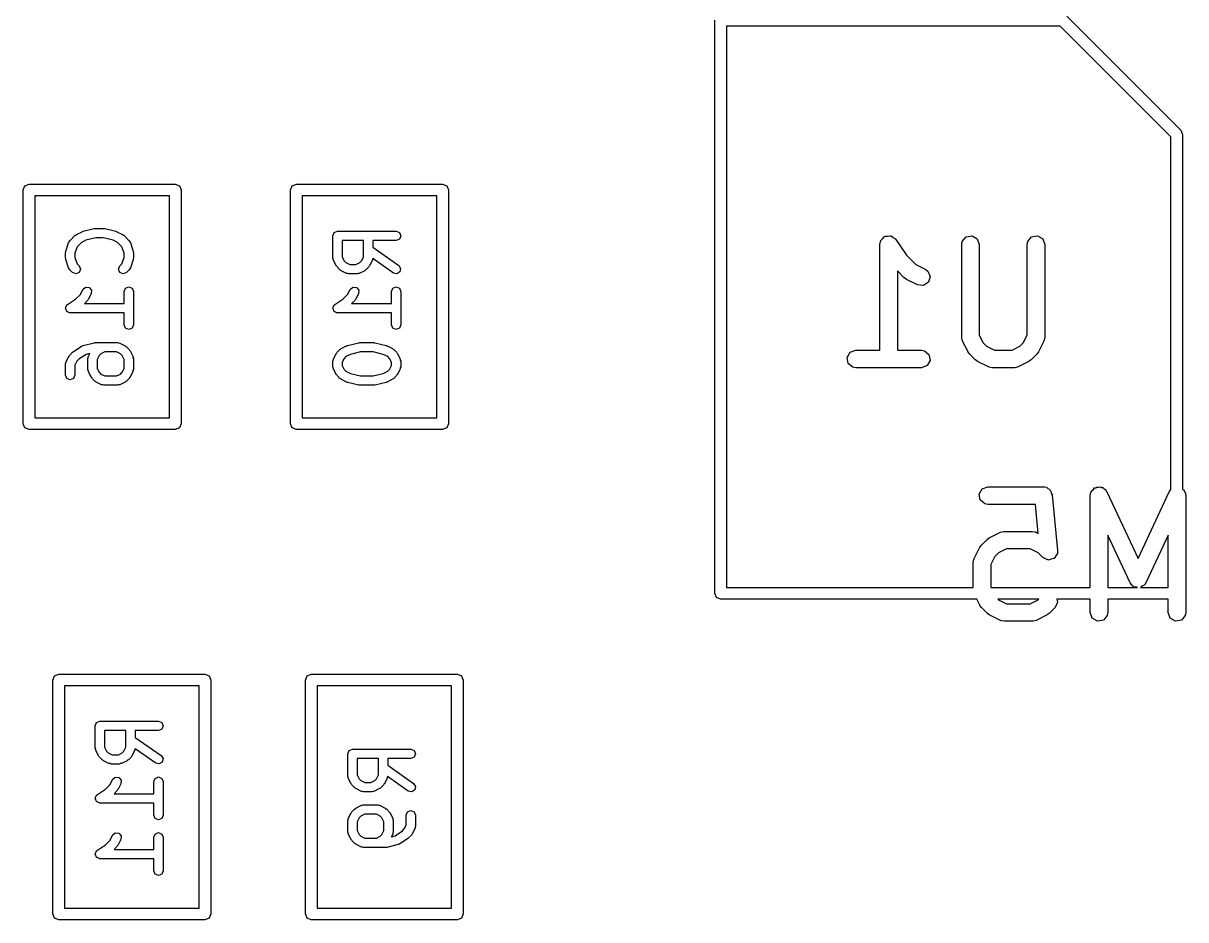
# Model space of a CAD drawing. Extents: x 0.33 to 2.38, y 0.19 to 1.82.
# Drawn here: x 1.0434 to 1.4348, y 0.8787 to 1.1805 of the extents above; entities that cross this region are included whole.
import ezdxf

# ---------------------------------------------------------------- set-up
doc = ezdxf.new("R2010")
doc.units = 0
doc.header["$MEASUREMENT"] = 0
doc.layers.add('BLACK', color=7, linetype='CONTINUOUS')

msp = doc.modelspace()

# ---------------------------------------------------------------- linework, layer by layer
at = {"layer": 'BLACK', "linetype": 'CONTINUOUS'}
for p, q in [((1.39478, 1.18285), (1.43316, 1.14446)), ((1.27626, 0.988543), (1.27626, 1.18146)), ((1.2802, 1.17949), (1.2802, 0.990512)), ((1.39257, 1.17949), (1.2802, 1.17949)), ((1.4298, 1.14226), (1.39257, 1.17949)), ((1.43316, 1.14446), (1.43374, 1.14307)), ((1.43374, 1.14307), (1.43374, 1.02363)), ((1.4298, 1.02356), (1.4298, 1.14226)), ((1.04343, 1.12437), (1.044, 1.12576)), ((1.04343, 1.04563), (1.04343, 1.12437)), ((1.044, 1.12576), (1.04539, 1.12634)), ((1.04539, 1.12634), (1.09461, 1.12634)), ((1.09461, 1.12634), (1.096, 1.12576)), ((1.096, 1.12576), (1.09657, 1.12437)), ((1.09657, 1.12437), (1.09657, 1.04563)), ((1.13343, 1.12437), (1.134, 1.12576)), ((1.13343, 1.04563), (1.13343, 1.12437)), ((1.134, 1.12576), (1.13539, 1.12634)), ((1.13539, 1.12634), (1.18461, 1.12634)), ((1.18461, 1.12634), (1.186, 1.12576)), ((1.186, 1.12576), (1.18657, 1.12437)), ((1.18657, 1.12437), (1.18657, 1.04563)), ((1.04736, 1.1224), (1.04736, 1.0476)), ((1.09264, 1.1224), (1.04736, 1.1224)), ((1.09264, 1.0476), (1.09264, 1.1224)), ((1.13736, 1.1224), (1.13736, 1.0476)), ((1.18264, 1.1224), (1.13736, 1.1224)), ((1.18264, 1.0476), (1.18264, 1.1224)), ((1.05908, 1.1072), (1.06096, 1.10908)), ((1.06096, 1.10908), (1.0612, 1.10918)), ((1.0612, 1.10918), (1.06137, 1.10937)), ((1.06137, 1.10937), (1.06324, 1.11031)), ((1.06324, 1.11031), (1.06342, 1.11032)), ((1.06342, 1.11032), (1.06356, 1.11043)), ((1.06356, 1.11043), (1.06731, 1.11137)), ((1.06789, 1.10827), (1.06449, 1.10742)), ((1.06731, 1.11137), (1.06751, 1.11134)), ((1.06751, 1.11134), (1.06769, 1.11142)), ((1.06769, 1.11142), (1.07051, 1.11142)), ((1.07031, 1.10827), (1.06789, 1.10827)), ((1.07371, 1.10742), (1.07031, 1.10827)), ((1.07051, 1.11142), (1.07069, 1.11134)), ((1.07069, 1.11134), (1.07089, 1.11137)), ((1.07089, 1.11137), (1.07464, 1.11043)), ((1.07464, 1.11043), (1.07478, 1.11032)), ((1.07478, 1.11032), (1.07496, 1.11031)), ((1.07496, 1.11031), (1.07683, 1.10937)), ((1.07683, 1.10937), (1.077, 1.10918)), ((1.077, 1.10918), (1.07724, 1.10908)), ((1.07724, 1.10908), (1.07912, 1.1072)), ((1.14768, 1.1089), (1.14814, 1.11002)), ((1.14768, 1.1014), (1.14768, 1.1089)), ((1.14814, 1.11002), (1.14926, 1.11048)), ((1.14926, 1.11048), (1.16894, 1.11048)), ((1.16894, 1.11048), (1.17006, 1.11002)), ((1.17006, 1.10779), (1.16894, 1.10733)), ((1.17006, 1.11002), (1.17052, 1.1089)), ((1.17052, 1.1089), (1.17006, 1.10779)), ((1.33214, 1.10735), (1.33276, 1.10794)), ((1.33276, 1.10794), (1.33331, 1.1086)), ((1.33331, 1.1086), (1.33348, 1.10863)), ((1.33348, 1.10863), (1.3336, 1.10874)), ((1.3336, 1.10874), (1.33446, 1.1088)), ((1.33446, 1.1088), (1.3353, 1.10895)), ((1.3353, 1.10895), (1.33545, 1.10886)), ((1.33545, 1.10886), (1.33562, 1.10887)), ((1.33562, 1.10887), (1.33631, 1.10837)), ((1.33631, 1.10837), (1.33705, 1.10794)), ((1.33705, 1.10794), (1.33711, 1.10778)), ((1.33711, 1.10778), (1.33725, 1.10768)), ((1.33725, 1.10768), (1.34076, 1.10241)), ((1.35957, 1.10705), (1.36087, 1.1086)), ((1.36087, 1.1086), (1.36286, 1.10895)), ((1.36286, 1.10895), (1.36461, 1.10794)), ((1.36461, 1.10794), (1.3653, 1.10604)), ((1.38162, 1.10705), (1.38292, 1.1086)), ((1.38292, 1.1086), (1.38491, 1.10895)), ((1.38491, 1.10895), (1.38666, 1.10794)), ((1.38666, 1.10794), (1.38735, 1.10604)), ((1.05776, 1.10378), (1.0587, 1.10659)), ((1.05778, 1.10352), (1.05776, 1.10378)), ((1.0587, 1.10659), (1.05894, 1.10687)), ((1.05894, 1.10687), (1.05908, 1.1072)), ((1.06157, 1.10524), (1.06083, 1.10302)), ((1.063, 1.10667), (1.06157, 1.10524)), ((1.06449, 1.10742), (1.063, 1.10667)), ((1.0752, 1.10667), (1.07371, 1.10742)), ((1.07663, 1.10524), (1.0752, 1.10667)), ((1.07737, 1.10302), (1.07663, 1.10524)), ((1.07912, 1.1072), (1.07926, 1.10687)), ((1.07926, 1.10687), (1.0795, 1.10659)), ((1.0795, 1.10659), (1.08044, 1.10378)), ((1.08044, 1.10378), (1.08042, 1.10352)), ((1.15799, 1.10733), (1.15083, 1.10733)), ((1.15083, 1.10733), (1.15083, 1.10178)), ((1.15799, 1.10178), (1.15799, 1.10733)), ((1.16894, 1.10733), (1.16114, 1.10733)), ((1.16114, 1.10733), (1.16114, 1.10504)), ((1.16114, 1.10504), (1.16985, 1.09894)), ((1.33184, 1.10604), (1.33202, 1.10705)), ((1.33184, 1.07041), (1.33184, 1.10604)), ((1.33202, 1.10705), (1.33212, 1.10718)), ((1.33212, 1.10718), (1.33214, 1.10735)), ((1.3594, 1.10604), (1.35957, 1.10705)), ((1.3594, 1.07481), (1.3594, 1.10604)), ((1.3653, 1.10604), (1.3653, 1.0755)), ((1.38144, 1.10604), (1.38162, 1.10705)), ((1.38144, 1.0755), (1.38144, 1.10604)), ((1.38735, 1.10604), (1.38735, 1.07481)), ((1.05768, 1.10328), (1.05778, 1.10352)), ((1.05768, 1.1014), (1.05768, 1.10328)), ((1.05778, 1.10116), (1.05768, 1.1014)), ((1.05776, 1.10091), (1.05778, 1.10116)), ((1.0587, 1.09809), (1.05776, 1.10091)), ((1.06083, 1.10302), (1.06083, 1.10166)), ((1.06083, 1.10166), (1.06157, 1.09944)), ((1.07663, 1.09944), (1.07737, 1.10166)), ((1.07737, 1.10166), (1.07737, 1.10302)), ((1.08044, 1.10091), (1.0795, 1.09809)), ((1.08042, 1.10352), (1.08052, 1.10328)), ((1.08052, 1.1014), (1.08042, 1.10116)), ((1.08042, 1.10116), (1.08044, 1.10091)), ((1.08052, 1.10328), (1.08052, 1.1014)), ((1.14782, 1.10107), (1.14768, 1.1014)), ((1.14785, 1.1007), (1.14782, 1.10107)), ((1.14879, 1.09883), (1.14785, 1.1007)), ((1.15083, 1.10178), (1.15149, 1.10046)), ((1.15149, 1.10046), (1.15207, 1.09989)), ((1.15207, 1.09989), (1.15338, 1.09923)), ((1.15545, 1.09923), (1.15676, 1.09989)), ((1.15676, 1.09989), (1.15734, 1.10046)), ((1.15734, 1.10046), (1.15799, 1.10178)), ((1.16098, 1.1007), (1.16004, 1.09883)), ((1.161, 1.10107), (1.16098, 1.1007)), ((1.16108, 1.10124), (1.161, 1.10107)), ((1.16804, 1.09636), (1.16108, 1.10124)), ((1.34076, 1.10241), (1.34389, 1.09928)), ((1.05894, 1.09782), (1.0587, 1.09809)), ((1.05908, 1.09748), (1.05894, 1.09782)), ((1.06002, 1.09654), (1.05908, 1.09748)), ((1.06113, 1.09608), (1.06002, 1.09654)), ((1.06225, 1.09654), (1.06113, 1.09608)), ((1.06157, 1.09944), (1.06225, 1.09877)), ((1.06225, 1.09877), (1.06271, 1.09765)), ((1.06271, 1.09765), (1.06225, 1.09654)), ((1.07549, 1.09765), (1.07595, 1.09877)), ((1.07595, 1.09654), (1.07549, 1.09765)), ((1.07595, 1.09877), (1.07663, 1.09944)), ((1.07707, 1.09608), (1.07595, 1.09654)), ((1.07818, 1.09654), (1.07707, 1.09608)), ((1.07912, 1.09748), (1.07818, 1.09654)), ((1.07926, 1.09782), (1.07912, 1.09748)), ((1.0795, 1.09809), (1.07926, 1.09782)), ((1.14898, 1.09866), (1.14879, 1.09883)), ((1.14908, 1.09842), (1.14898, 1.09866)), ((1.15002, 1.09748), (1.14908, 1.09842)), ((1.15026, 1.09738), (1.15002, 1.09748)), ((1.15043, 1.09718), (1.15026, 1.09738)), ((1.1523, 1.09625), (1.15043, 1.09718)), ((1.15267, 1.09622), (1.1523, 1.09625)), ((1.15301, 1.09608), (1.15267, 1.09622)), ((1.15582, 1.09608), (1.15301, 1.09608)), ((1.15338, 1.09923), (1.15545, 1.09923)), ((1.15616, 1.09622), (1.15582, 1.09608)), ((1.15652, 1.09625), (1.15616, 1.09622)), ((1.1584, 1.09718), (1.15652, 1.09625)), ((1.15857, 1.09738), (1.1584, 1.09718)), ((1.15881, 1.09748), (1.15857, 1.09738)), ((1.15975, 1.09842), (1.15881, 1.09748)), ((1.15984, 1.09866), (1.15975, 1.09842)), ((1.16004, 1.09883), (1.15984, 1.09866)), ((1.16922, 1.0961), (1.16804, 1.09636)), ((1.17023, 1.09675), (1.16922, 1.0961)), ((1.16985, 1.09894), (1.17049, 1.09793)), ((1.17049, 1.09793), (1.17023, 1.09675)), ((1.34005, 1.09477), (1.33774, 1.09707)), ((1.33774, 1.09707), (1.33774, 1.07041)), ((1.34389, 1.09928), (1.34713, 1.09766)), ((1.34713, 1.09766), (1.34796, 1.09705)), ((1.34796, 1.09705), (1.34876, 1.09519)), ((1.34011, 1.09474), (1.34005, 1.09477)), ((1.34082, 1.09421), (1.34011, 1.09474)), ((1.34449, 1.09238), (1.34082, 1.09421)), ((1.3465, 1.09215), (1.34449, 1.09238)), ((1.34819, 1.09326), (1.3465, 1.09215)), ((1.34876, 1.09519), (1.34819, 1.09326)), ((1.06107, 1.08763), (1.06265, 1.08921)), ((1.06265, 1.08921), (1.06347, 1.09086)), ((1.06347, 1.09086), (1.06438, 1.09165)), ((1.06438, 1.09165), (1.06559, 1.09156)), ((1.06629, 1.08945), (1.06535, 1.08758)), ((1.06559, 1.09156), (1.06638, 1.09065)), ((1.06638, 1.09065), (1.06629, 1.08945)), ((1.07737, 1.09016), (1.07783, 1.09127)), ((1.07737, 1.08611), (1.07737, 1.09016)), ((1.07783, 1.09127), (1.07894, 1.09173)), ((1.07894, 1.09173), (1.08006, 1.09127)), ((1.08006, 1.09127), (1.08052, 1.09016)), ((1.08052, 1.09016), (1.08052, 1.07891)), ((1.15107, 1.08763), (1.15265, 1.08921)), ((1.15265, 1.08921), (1.15347, 1.09086)), ((1.15347, 1.09086), (1.15438, 1.09165)), ((1.15438, 1.09165), (1.15559, 1.09156)), ((1.15629, 1.08945), (1.15535, 1.08758)), ((1.15559, 1.09156), (1.15638, 1.09065)), ((1.15638, 1.09065), (1.15629, 1.08945)), ((1.16737, 1.09016), (1.16783, 1.09127)), ((1.16737, 1.08611), (1.16737, 1.09016)), ((1.16783, 1.09127), (1.16894, 1.09173)), ((1.16894, 1.09173), (1.17006, 1.09127)), ((1.17006, 1.09127), (1.17052, 1.09016)), ((1.17052, 1.09016), (1.17052, 1.07891)), ((1.05768, 1.08453), (1.05775, 1.08468)), ((1.05786, 1.08411), (1.05768, 1.08453)), ((1.05771, 1.08484), (1.05797, 1.08522)), ((1.05775, 1.08468), (1.05771, 1.08484)), ((1.05797, 1.08522), (1.05814, 1.08564)), ((1.05814, 1.08564), (1.05829, 1.08571)), ((1.05829, 1.08571), (1.05838, 1.08584)), ((1.05838, 1.08584), (1.06107, 1.08763)), ((1.06506, 1.08717), (1.064, 1.08611)), ((1.064, 1.08611), (1.07737, 1.08611)), ((1.06516, 1.08741), (1.06506, 1.08717)), ((1.06535, 1.08758), (1.06516, 1.08741)), ((1.14768, 1.08453), (1.14775, 1.08468)), ((1.14786, 1.08411), (1.14768, 1.08453)), ((1.14771, 1.08484), (1.14797, 1.08522)), ((1.14775, 1.08468), (1.14771, 1.08484)), ((1.14797, 1.08522), (1.14814, 1.08564)), ((1.14814, 1.08564), (1.14829, 1.08571)), ((1.14829, 1.08571), (1.14838, 1.08584)), ((1.14838, 1.08584), (1.15107, 1.08763)), ((1.15506, 1.08717), (1.154, 1.08611)), ((1.154, 1.08611), (1.16737, 1.08611)), ((1.15516, 1.08741), (1.15506, 1.08717)), ((1.15535, 1.08758), (1.15516, 1.08741)), ((1.05795, 1.08366), (1.05786, 1.08411)), ((1.05808, 1.08357), (1.05795, 1.08366)), ((1.05814, 1.08342), (1.05808, 1.08357)), ((1.05857, 1.08324), (1.05814, 1.08342)), ((1.05895, 1.08299), (1.05857, 1.08324)), ((1.05911, 1.08302), (1.05895, 1.08299)), ((1.05926, 1.08296), (1.05911, 1.08302)), ((1.07737, 1.08296), (1.05926, 1.08296)), ((1.07737, 1.07891), (1.07737, 1.08296)), ((1.14795, 1.08366), (1.14786, 1.08411)), ((1.14808, 1.08357), (1.14795, 1.08366)), ((1.14814, 1.08342), (1.14808, 1.08357)), ((1.14857, 1.08324), (1.14814, 1.08342)), ((1.14895, 1.08299), (1.14857, 1.08324)), ((1.14911, 1.08302), (1.14895, 1.08299)), ((1.14926, 1.08296), (1.14911, 1.08302)), ((1.16737, 1.08296), (1.14926, 1.08296)), ((1.16737, 1.07891), (1.16737, 1.08296)), ((1.07783, 1.07779), (1.07737, 1.07891)), ((1.07894, 1.07733), (1.07783, 1.07779)), ((1.08006, 1.07779), (1.07894, 1.07733)), ((1.08052, 1.07891), (1.08006, 1.07779)), ((1.16783, 1.07779), (1.16737, 1.07891)), ((1.16894, 1.07733), (1.16783, 1.07779)), ((1.17006, 1.07779), (1.16894, 1.07733)), ((1.17052, 1.07891), (1.17006, 1.07779)), ((1.06356, 1.072), (1.06731, 1.07294)), ((1.06731, 1.07294), (1.06751, 1.07291)), ((1.06751, 1.07291), (1.06769, 1.07298)), ((1.06769, 1.07298), (1.07519, 1.07298)), ((1.07519, 1.07298), (1.07553, 1.07284)), ((1.07553, 1.07284), (1.0759, 1.07282)), ((1.0759, 1.07282), (1.07777, 1.07188)), ((1.15263, 1.072), (1.15637, 1.07294)), ((1.15637, 1.07294), (1.15657, 1.07291)), ((1.15657, 1.07291), (1.15676, 1.07298)), ((1.15676, 1.07298), (1.16144, 1.07298)), ((1.16144, 1.07298), (1.16163, 1.07291)), ((1.16163, 1.07291), (1.16183, 1.07294)), ((1.16183, 1.07294), (1.16558, 1.072)), ((1.35946, 1.07464), (1.3594, 1.07481)), ((1.35942, 1.07447), (1.35946, 1.07464)), ((1.35971, 1.07349), (1.35942, 1.07447)), ((1.36155, 1.06981), (1.35971, 1.07349)), ((1.3653, 1.0755), (1.36661, 1.07288)), ((1.36661, 1.07288), (1.36777, 1.07172)), ((1.37897, 1.07172), (1.38013, 1.07288)), ((1.38013, 1.07288), (1.38144, 1.0755)), ((1.38704, 1.07349), (1.3852, 1.06981)), ((1.38706, 1.07366), (1.38704, 1.07349)), ((1.38717, 1.0738), (1.38706, 1.07366)), ((1.38735, 1.07481), (1.38717, 1.0738)), ((1.05879, 1.06836), (1.05898, 1.06853)), ((1.05898, 1.06853), (1.05908, 1.06877)), ((1.05908, 1.06877), (1.06002, 1.06971)), ((1.06002, 1.06971), (1.06017, 1.06977)), ((1.06017, 1.06977), (1.06026, 1.06991)), ((1.06026, 1.06991), (1.06307, 1.07178)), ((1.06459, 1.06901), (1.06214, 1.06737)), ((1.06307, 1.07178), (1.06334, 1.07183)), ((1.06334, 1.07183), (1.06356, 1.072)), ((1.06583, 1.06932), (1.06459, 1.06901)), ((1.06535, 1.06836), (1.06583, 1.06932)), ((1.06899, 1.0686), (1.06833, 1.06729)), ((1.06956, 1.06918), (1.06899, 1.0686)), ((1.07088, 1.06983), (1.06956, 1.06918)), ((1.07482, 1.06983), (1.07088, 1.06983)), ((1.07614, 1.06918), (1.07482, 1.06983)), ((1.07671, 1.0686), (1.07614, 1.06918)), ((1.07737, 1.06729), (1.07671, 1.0686)), ((1.07777, 1.07188), (1.07794, 1.07168)), ((1.07794, 1.07168), (1.07818, 1.07158)), ((1.07818, 1.07158), (1.07912, 1.07065)), ((1.07912, 1.07065), (1.07922, 1.07041)), ((1.07922, 1.07041), (1.07941, 1.07024)), ((1.07941, 1.07024), (1.08035, 1.06836)), ((1.14785, 1.06743), (1.14879, 1.0693)), ((1.14879, 1.0693), (1.14898, 1.06947)), ((1.14898, 1.06947), (1.14908, 1.06971)), ((1.14908, 1.06971), (1.15002, 1.07065)), ((1.15002, 1.07065), (1.15026, 1.07075)), ((1.15026, 1.07075), (1.15043, 1.07094)), ((1.15043, 1.07094), (1.1523, 1.07188)), ((1.15356, 1.06898), (1.15207, 1.06824)), ((1.1523, 1.07188), (1.15248, 1.07189)), ((1.15248, 1.07189), (1.15263, 1.072)), ((1.15695, 1.06983), (1.15356, 1.06898)), ((1.16125, 1.06983), (1.15695, 1.06983)), ((1.16464, 1.06898), (1.16125, 1.06983)), ((1.16614, 1.06824), (1.16464, 1.06898)), ((1.16558, 1.072), (1.16572, 1.07189)), ((1.16572, 1.07189), (1.1659, 1.07188)), ((1.1659, 1.07188), (1.16777, 1.07094)), ((1.16777, 1.07094), (1.16794, 1.07075)), ((1.16794, 1.07075), (1.16818, 1.07065)), ((1.16818, 1.07065), (1.16912, 1.06971)), ((1.16912, 1.06971), (1.16922, 1.06947)), ((1.16922, 1.06947), (1.16941, 1.0693)), ((1.16941, 1.0693), (1.17035, 1.06743)), ((1.32086, 1.06797), (1.32187, 1.06972)), ((1.32187, 1.06972), (1.32377, 1.07041)), ((1.32377, 1.07041), (1.33184, 1.07041)), ((1.33774, 1.07041), (1.34581, 1.07041)), ((1.34581, 1.07041), (1.34682, 1.07023)), ((1.34682, 1.07023), (1.34837, 1.06893)), ((1.34837, 1.06893), (1.34872, 1.06695)), ((1.36159, 1.06977), (1.36155, 1.06981)), ((1.3621, 1.06904), (1.36159, 1.06977)), ((1.36394, 1.06721), (1.3621, 1.06904)), ((1.36777, 1.07172), (1.3704, 1.07041)), ((1.3704, 1.07041), (1.37635, 1.07041)), ((1.37635, 1.07041), (1.37897, 1.07172)), ((1.38465, 1.06904), (1.38281, 1.06721)), ((1.38467, 1.0691), (1.38465, 1.06904)), ((1.3852, 1.06981), (1.38467, 1.0691)), ((1.05768, 1.06578), (1.05782, 1.06612)), ((1.05768, 1.06203), (1.05768, 1.06578)), ((1.05782, 1.06612), (1.05785, 1.06649)), ((1.05785, 1.06649), (1.05879, 1.06836)), ((1.06149, 1.06673), (1.06083, 1.06541)), ((1.06083, 1.06541), (1.06083, 1.06203)), ((1.06214, 1.06737), (1.06149, 1.06673)), ((1.06518, 1.06766), (1.06532, 1.068)), ((1.06518, 1.06391), (1.06518, 1.06766)), ((1.06532, 1.068), (1.06535, 1.06836)), ((1.06833, 1.06729), (1.06833, 1.06428)), ((1.07737, 1.06428), (1.07737, 1.06729)), ((1.08035, 1.06836), (1.08038, 1.068)), ((1.08038, 1.068), (1.08052, 1.06766)), ((1.08052, 1.06766), (1.08052, 1.06391)), ((1.14768, 1.06672), (1.14782, 1.06706)), ((1.14768, 1.06485), (1.14768, 1.06672)), ((1.14782, 1.06451), (1.14768, 1.06485)), ((1.14782, 1.06706), (1.14785, 1.06743)), ((1.15149, 1.06766), (1.15083, 1.06635)), ((1.15083, 1.06635), (1.15083, 1.06522)), ((1.15083, 1.06522), (1.15149, 1.0639)), ((1.15207, 1.06824), (1.15149, 1.06766)), ((1.16671, 1.06766), (1.16614, 1.06824)), ((1.16737, 1.06635), (1.16671, 1.06766)), ((1.16671, 1.0639), (1.16737, 1.06522)), ((1.16737, 1.06522), (1.16737, 1.06635)), ((1.17035, 1.06743), (1.17038, 1.06706)), ((1.17038, 1.06706), (1.17052, 1.06672)), ((1.17052, 1.06485), (1.17038, 1.06451)), ((1.17052, 1.06672), (1.17052, 1.06485)), ((1.32121, 1.06598), (1.32086, 1.06797)), ((1.32276, 1.06468), (1.32121, 1.06598)), ((1.32377, 1.06451), (1.32276, 1.06468)), ((1.34771, 1.0652), (1.34581, 1.06451)), ((1.34872, 1.06695), (1.34771, 1.0652)), ((1.36399, 1.06718), (1.36394, 1.06721)), ((1.3647, 1.06665), (1.36399, 1.06718)), ((1.36838, 1.06482), (1.3647, 1.06665)), ((1.36855, 1.0648), (1.36838, 1.06482)), ((1.36869, 1.06468), (1.36855, 1.0648)), ((1.3697, 1.06451), (1.36869, 1.06468)), ((1.37837, 1.06482), (1.37738, 1.06452)), ((1.38204, 1.06665), (1.37837, 1.06482)), ((1.38209, 1.0667), (1.38204, 1.06665)), ((1.38281, 1.06721), (1.38209, 1.0667)), ((1.05814, 1.06092), (1.05768, 1.06203)), ((1.05926, 1.06046), (1.05814, 1.06092)), ((1.06037, 1.06092), (1.05926, 1.06046)), ((1.06083, 1.06203), (1.06037, 1.06092)), ((1.06532, 1.06357), (1.06518, 1.06391)), ((1.06535, 1.0632), (1.06532, 1.06357)), ((1.06629, 1.06133), (1.06535, 1.0632)), ((1.06648, 1.06116), (1.06629, 1.06133)), ((1.06658, 1.06092), (1.06648, 1.06116)), ((1.06752, 1.05998), (1.06658, 1.06092)), ((1.06833, 1.06428), (1.06899, 1.06297)), ((1.06899, 1.06297), (1.06956, 1.06239)), ((1.06956, 1.06239), (1.07088, 1.06173)), ((1.07088, 1.06173), (1.07482, 1.06173)), ((1.07482, 1.06173), (1.07614, 1.06239)), ((1.07614, 1.06239), (1.07671, 1.06297)), ((1.07671, 1.06297), (1.07737, 1.06428)), ((1.07912, 1.06092), (1.07818, 1.05998)), ((1.07922, 1.06116), (1.07912, 1.06092)), ((1.07941, 1.06133), (1.07922, 1.06116)), ((1.08035, 1.0632), (1.07941, 1.06133)), ((1.08038, 1.06357), (1.08035, 1.0632)), ((1.08052, 1.06391), (1.08038, 1.06357)), ((1.14785, 1.06414), (1.14782, 1.06451)), ((1.14879, 1.06227), (1.14785, 1.06414)), ((1.14898, 1.0621), (1.14879, 1.06227)), ((1.14908, 1.06186), (1.14898, 1.0621)), ((1.15002, 1.06092), (1.14908, 1.06186)), ((1.15026, 1.06082), (1.15002, 1.06092)), ((1.15043, 1.06063), (1.15026, 1.06082)), ((1.15149, 1.0639), (1.15207, 1.06333)), ((1.15207, 1.06333), (1.15356, 1.06258)), ((1.15356, 1.06258), (1.15695, 1.06173)), ((1.15695, 1.06173), (1.16125, 1.06173)), ((1.16125, 1.06173), (1.16464, 1.06258)), ((1.16464, 1.06258), (1.16614, 1.06333)), ((1.16614, 1.06333), (1.16671, 1.0639)), ((1.16794, 1.06082), (1.16777, 1.06063)), ((1.16818, 1.06092), (1.16794, 1.06082)), ((1.16912, 1.06186), (1.16818, 1.06092)), ((1.16922, 1.0621), (1.16912, 1.06186)), ((1.16941, 1.06227), (1.16922, 1.0621)), ((1.17035, 1.06414), (1.16941, 1.06227)), ((1.17038, 1.06451), (1.17035, 1.06414)), ((1.34581, 1.06451), (1.32377, 1.06451)), ((1.37705, 1.06451), (1.3697, 1.06451)), ((1.37721, 1.06457), (1.37705, 1.06451)), ((1.37738, 1.06452), (1.37721, 1.06457)), ((1.06776, 1.05988), (1.06752, 1.05998)), ((1.06793, 1.05969), (1.06776, 1.05988)), ((1.0698, 1.05875), (1.06793, 1.05969)), ((1.07017, 1.05872), (1.0698, 1.05875)), ((1.07051, 1.05858), (1.07017, 1.05872)), ((1.07519, 1.05858), (1.07051, 1.05858)), ((1.07553, 1.05872), (1.07519, 1.05858)), ((1.0759, 1.05875), (1.07553, 1.05872)), ((1.07777, 1.05969), (1.0759, 1.05875)), ((1.07794, 1.05988), (1.07777, 1.05969)), ((1.07818, 1.05998), (1.07794, 1.05988)), ((1.1523, 1.05969), (1.15043, 1.06063)), ((1.15248, 1.05968), (1.1523, 1.05969)), ((1.15263, 1.05957), (1.15248, 1.05968)), ((1.15637, 1.05863), (1.15263, 1.05957)), ((1.15657, 1.05866), (1.15637, 1.05863)), ((1.15676, 1.05858), (1.15657, 1.05866)), ((1.16144, 1.05858), (1.15676, 1.05858)), ((1.16163, 1.05866), (1.16144, 1.05858)), ((1.16183, 1.05863), (1.16163, 1.05866)), ((1.16558, 1.05957), (1.16183, 1.05863)), ((1.16572, 1.05968), (1.16558, 1.05957)), ((1.1659, 1.05969), (1.16572, 1.05968)), ((1.16777, 1.06063), (1.1659, 1.05969)), ((1.044, 1.04424), (1.04343, 1.04563)), ((1.04736, 1.0476), (1.09264, 1.0476)), ((1.09657, 1.04563), (1.096, 1.04424)), ((1.134, 1.04424), (1.13343, 1.04563)), ((1.13736, 1.0476), (1.18264, 1.0476)), ((1.18657, 1.04563), (1.186, 1.04424)), ((1.04539, 1.04366), (1.044, 1.04424)), ((1.09461, 1.04366), (1.04539, 1.04366)), ((1.096, 1.04424), (1.09461, 1.04366)), ((1.13539, 1.04366), (1.134, 1.04424)), ((1.18461, 1.04366), (1.13539, 1.04366)), ((1.186, 1.04424), (1.18461, 1.04366)), ((1.36522, 1.02198), (1.36623, 1.02373)), ((1.36557, 1.01999), (1.36522, 1.02198)), ((1.36623, 1.02373), (1.36813, 1.02442)), ((1.36813, 1.02442), (1.38688, 1.02442)), ((1.38688, 1.02442), (1.38703, 1.02439)), ((1.38703, 1.02439), (1.3871, 1.02441)), ((1.3871, 1.02441), (1.38721, 1.02436)), ((1.38721, 1.02436), (1.38789, 1.02424)), ((1.38789, 1.02424), (1.38837, 1.02384)), ((1.38837, 1.02384), (1.38894, 1.02358)), ((1.38894, 1.02358), (1.38912, 1.02321)), ((1.38912, 1.02321), (1.38943, 1.02294)), ((1.38943, 1.02294), (1.38954, 1.02232)), ((1.38954, 1.02232), (1.38981, 1.02176)), ((1.38981, 1.02176), (1.39169, 1.00301)), ((1.40267, 1.02146), (1.40285, 1.02247)), ((1.40285, 1.02247), (1.4031, 1.02278)), ((1.4031, 1.02278), (1.40321, 1.02316)), ((1.40321, 1.02316), (1.40373, 1.02353)), ((1.40373, 1.02353), (1.40415, 1.02402)), ((1.40415, 1.02402), (1.40454, 1.02409)), ((1.40454, 1.02409), (1.40486, 1.02432)), ((1.40486, 1.02432), (1.4055, 1.02426)), ((1.4055, 1.02426), (1.40614, 1.02437)), ((1.40614, 1.02437), (1.40648, 1.02417)), ((1.40648, 1.02417), (1.40687, 1.02414)), ((1.40687, 1.02414), (1.40733, 1.02368)), ((1.40733, 1.02368), (1.40789, 1.02336)), ((1.40789, 1.02336), (1.40802, 1.02299)), ((1.40802, 1.02299), (1.4083, 1.02271)), ((1.4083, 1.02271), (1.41875, 1.00032)), ((1.41875, 1.00032), (1.4292, 1.02271)), ((1.4292, 1.02271), (1.42978, 1.02355)), ((1.42978, 1.02355), (1.4298, 1.02356)), ((1.43374, 1.02363), (1.43379, 1.02356)), ((1.43379, 1.02356), (1.43413, 1.02336)), ((1.43413, 1.02336), (1.43435, 1.02276)), ((1.43435, 1.02276), (1.43472, 1.02223)), ((1.43472, 1.02223), (1.43469, 1.02183)), ((1.43469, 1.02183), (1.43482, 1.02146)), ((1.36712, 1.01869), (1.36557, 1.01999)), ((1.36813, 1.01851), (1.36712, 1.01869)), ((1.3842, 1.01851), (1.36813, 1.01851)), ((1.38518, 1.00874), (1.3842, 1.01851)), ((1.40267, 0.990512), (1.40267, 1.02146)), ((1.43482, 1.02146), (1.43482, 0.982094)), ((1.36604, 1.0048), (1.36792, 1.00668)), ((1.36792, 1.00668), (1.36864, 1.00719)), ((1.36864, 1.00719), (1.36868, 1.00723)), ((1.36868, 1.00723), (1.37243, 1.00911)), ((1.37243, 1.00911), (1.37342, 1.0094)), ((1.37342, 1.0094), (1.37359, 1.00936)), ((1.37359, 1.00936), (1.37375, 1.00942)), ((1.37375, 1.00942), (1.38313, 1.00942)), ((1.38313, 1.00942), (1.38414, 1.00924)), ((1.38414, 1.00924), (1.38427, 1.00913)), ((1.38427, 1.00913), (1.38445, 1.00911)), ((1.38445, 1.00911), (1.38518, 1.00874)), ((1.41607, 0.992094), (1.40858, 1.00815)), ((1.40858, 1.00815), (1.40858, 0.990512)), ((1.42892, 1.00815), (1.42142, 0.992094)), ((1.42892, 0.990512), (1.42892, 1.00815)), ((1.36361, 1.00029), (1.36549, 1.00404)), ((1.36549, 1.00404), (1.36601, 1.00475)), ((1.36601, 1.00475), (1.36604, 1.0048)), ((1.37175, 1.00216), (1.37056, 1.00097)), ((1.37445, 1.00351), (1.37175, 1.00216)), ((1.38243, 1.00351), (1.37445, 1.00351)), ((1.38513, 1.00216), (1.38243, 1.00351)), ((1.38666, 1.00063), (1.38513, 1.00216)), ((1.39161, 1.00199), (1.3916, 1.00197)), ((1.3916, 1.00197), (1.3916, 1.00195)), ((1.39169, 1.00301), (1.39161, 1.00199)), ((1.3633, 0.998967), (1.36348, 0.999977)), ((1.3633, 0.990512), (1.3633, 0.998967)), ((1.36348, 0.999977), (1.36359, 1.00011)), ((1.36359, 1.00011), (1.36361, 1.00029)), ((1.37056, 1.00097), (1.36921, 0.99827)), ((1.36921, 0.99827), (1.36921, 0.990512)), ((1.38668, 1.00062), (1.38666, 1.00063)), ((1.38669, 1.0006), (1.38668, 1.00062)), ((1.3876, 1.00019), (1.38669, 1.0006)), ((1.38849, 0.999775), (1.3876, 1.00019)), ((1.38851, 0.99978), (1.38849, 0.999775)), ((1.38853, 0.999772), (1.38851, 0.99978)), ((1.38949, 1.00004), (1.38853, 0.999772)), ((1.39044, 1.0003), (1.38949, 1.00004)), ((1.39046, 1.00031), (1.39044, 1.0003)), ((1.39047, 1.00032), (1.39046, 1.00031)), ((1.39104, 1.00114), (1.39047, 1.00032)), ((1.3916, 1.00195), (1.39104, 1.00114)), ((1.2802, 0.990512), (1.3633, 0.990512)), ((1.36921, 0.990512), (1.40267, 0.990512)), ((1.40858, 0.990512), (1.41859, 0.990512)), ((1.41661, 0.991552), (1.41607, 0.992094)), ((1.41705, 0.990924), (1.41661, 0.991552)), ((1.41731, 0.990855), (1.41705, 0.990924)), ((1.4175, 0.990666), (1.41731, 0.990855)), ((1.41826, 0.990599), (1.4175, 0.990666)), ((1.41859, 0.990512), (1.41826, 0.990599)), ((1.41925, 0.990514), (1.41924, 0.990512)), ((1.41924, 0.990512), (1.41927, 0.990512)), ((1.41927, 0.990512), (1.41925, 0.990514)), ((1.42014, 0.99093), (1.41954, 0.990512)), ((1.41954, 0.990512), (1.42892, 0.990512)), ((1.42083, 0.991254), (1.42014, 0.99093)), ((1.42106, 0.991574), (1.42083, 0.991254)), ((1.42117, 0.991649), (1.42106, 0.991574)), ((1.4212, 0.991776), (1.42117, 0.991649)), ((1.42142, 0.992094), (1.4212, 0.991776)), ((1.27684, 0.987151), (1.27626, 0.988543)), ((1.27823, 0.986575), (1.27684, 0.987151)), ((1.36446, 0.986575), (1.27823, 0.986575)), ((1.36549, 0.984523), (1.36446, 0.986575)), ((1.37157, 0.986575), (1.37175, 0.986395)), ((1.38531, 0.986575), (1.37157, 0.986575)), ((1.37175, 0.986395), (1.37445, 0.985046)), ((1.38243, 0.985046), (1.38513, 0.986395)), ((1.38513, 0.986395), (1.38531, 0.986575)), ((1.40267, 0.986575), (1.39143, 0.986575)), ((1.39143, 0.986575), (1.39169, 0.985586)), ((1.40267, 0.982094), (1.40267, 0.986575)), ((1.42892, 0.986575), (1.40858, 0.986575)), ((1.40858, 0.986575), (1.40858, 0.982094)), ((1.42892, 0.982094), (1.42892, 0.986575)), ((1.36553, 0.984479), (1.36549, 0.984523)), ((1.36604, 0.983755), (1.36553, 0.984479)), ((1.36792, 0.981881), (1.36604, 0.983755)), ((1.37445, 0.985046), (1.38243, 0.985046)), ((1.39084, 0.983755), (1.38896, 0.981881)), ((1.39169, 0.985586), (1.39084, 0.983755)), ((1.36797, 0.981853), (1.36792, 0.981881)), ((1.36868, 0.981327), (1.36797, 0.981853)), ((1.37243, 0.979453), (1.36868, 0.981327)), ((1.37261, 0.979433), (1.37243, 0.979453)), ((1.37274, 0.979319), (1.37261, 0.979433)), ((1.37375, 0.979141), (1.37274, 0.979319)), ((1.38313, 0.979141), (1.37375, 0.979141)), ((1.38329, 0.979201), (1.38313, 0.979141)), ((1.38346, 0.97916), (1.38329, 0.979201)), ((1.38445, 0.979453), (1.38346, 0.97916)), ((1.3882, 0.981327), (1.38445, 0.979453)), ((1.38824, 0.981374), (1.3882, 0.981327)), ((1.38896, 0.981881), (1.38824, 0.981374)), ((1.40336, 0.980196), (1.40267, 0.982094)), ((1.40511, 0.979186), (1.40336, 0.980196)), ((1.4071, 0.979537), (1.40511, 0.979186)), ((1.4084, 0.981084), (1.4071, 0.979537)), ((1.40858, 0.982094), (1.4084, 0.981084)), ((1.42961, 0.980196), (1.42892, 0.982094)), ((1.43136, 0.979186), (1.42961, 0.980196)), ((1.43335, 0.979537), (1.43136, 0.979186)), ((1.43465, 0.981084), (1.43335, 0.979537)), ((1.43482, 0.982094), (1.43465, 0.981084)), ((1.05343, 0.95937), (1.054, 0.960762)), ((1.05343, 0.88063), (1.05343, 0.95937)), ((1.054, 0.960762), (1.05539, 0.961339)), ((1.05539, 0.961339), (1.10461, 0.961339)), ((1.10461, 0.961339), (1.106, 0.960762)), ((1.106, 0.960762), (1.10657, 0.95937)), ((1.10657, 0.95937), (1.10657, 0.88063)), ((1.13843, 0.95937), (1.139, 0.960762)), ((1.13843, 0.88063), (1.13843, 0.95937)), ((1.139, 0.960762), (1.14039, 0.961339)), ((1.14039, 0.961339), (1.18961, 0.961339)), ((1.18961, 0.961339), (1.191, 0.960762)), ((1.191, 0.960762), (1.19157, 0.95937)), ((1.19157, 0.95937), (1.19157, 0.88063)), ((1.05736, 0.957402), (1.05736, 0.882598)), ((1.10264, 0.957402), (1.05736, 0.957402)), ((1.10264, 0.882598), (1.10264, 0.957402)), ((1.14236, 0.957402), (1.14236, 0.882598)), ((1.18764, 0.957402), (1.14236, 0.957402)), ((1.18764, 0.882598), (1.18764, 0.957402)), ((1.06768, 0.943903), (1.06814, 0.945017)), ((1.06768, 0.936404), (1.06768, 0.943903)), ((1.06814, 0.945017), (1.06926, 0.945478)), ((1.06926, 0.945478), (1.08894, 0.945478)), ((1.08894, 0.945478), (1.09006, 0.945017)), ((1.09006, 0.945017), (1.09052, 0.943903)), ((1.09052, 0.943903), (1.09006, 0.94279)), ((1.07799, 0.942328), (1.07083, 0.942328)), ((1.07083, 0.942328), (1.07083, 0.936776)), ((1.07799, 0.936776), (1.07799, 0.942328)), ((1.08894, 0.942328), (1.08114, 0.942328)), ((1.08114, 0.942328), (1.08114, 0.940036)), ((1.08114, 0.940036), (1.08985, 0.933945)), ((1.09006, 0.94279), (1.08894, 0.942328)), ((1.06782, 0.936066), (1.06768, 0.936404)), ((1.06785, 0.9357), (1.06782, 0.936066)), ((1.06879, 0.933825), (1.06785, 0.9357)), ((1.07083, 0.936776), (1.07149, 0.935462)), ((1.07149, 0.935462), (1.07207, 0.934886)), ((1.07676, 0.934886), (1.07734, 0.935462)), ((1.07734, 0.935462), (1.07799, 0.936776)), ((1.08098, 0.9357), (1.08004, 0.933825)), ((1.081, 0.936066), (1.08098, 0.9357)), ((1.08108, 0.936239), (1.081, 0.936066)), ((1.08804, 0.931365), (1.08108, 0.936239)), ((1.15268, 0.934529), (1.15314, 0.935643)), ((1.15314, 0.935643), (1.15426, 0.936104)), ((1.15426, 0.936104), (1.17394, 0.936104)), ((1.17394, 0.936104), (1.17506, 0.935643)), ((1.17506, 0.935643), (1.17552, 0.934529)), ((1.06898, 0.933655), (1.06879, 0.933825)), ((1.06908, 0.933416), (1.06898, 0.933655)), ((1.07002, 0.932479), (1.06908, 0.933416)), ((1.07026, 0.932379), (1.07002, 0.932479)), ((1.07043, 0.932184), (1.07026, 0.932379)), ((1.0723, 0.931246), (1.07043, 0.932184)), ((1.07207, 0.934886), (1.07338, 0.934229)), ((1.07338, 0.934229), (1.07545, 0.934229)), ((1.07545, 0.934229), (1.07676, 0.934886)), ((1.0784, 0.932184), (1.07652, 0.931246)), ((1.07857, 0.932379), (1.0784, 0.932184)), ((1.07881, 0.932479), (1.07857, 0.932379)), ((1.07975, 0.933416), (1.07881, 0.932479)), ((1.07984, 0.933655), (1.07975, 0.933416)), ((1.08004, 0.933825), (1.07984, 0.933655)), ((1.09023, 0.931752), (1.08922, 0.931104)), ((1.08985, 0.933945), (1.09049, 0.932928)), ((1.09049, 0.932928), (1.09023, 0.931752)), ((1.15268, 0.92703), (1.15268, 0.934529)), ((1.16299, 0.932955), (1.15583, 0.932955)), ((1.15583, 0.932955), (1.15583, 0.927402)), ((1.16299, 0.927402), (1.16299, 0.932955)), ((1.17394, 0.932955), (1.16614, 0.932955)), ((1.16614, 0.932955), (1.16614, 0.930662)), ((1.17506, 0.933416), (1.17394, 0.932955)), ((1.17552, 0.934529), (1.17506, 0.933416)), ((1.07267, 0.93122), (1.0723, 0.931246)), ((1.07301, 0.93108), (1.07267, 0.93122)), ((1.07582, 0.93108), (1.07301, 0.93108)), ((1.07616, 0.93122), (1.07582, 0.93108)), ((1.07652, 0.931246), (1.07616, 0.93122)), ((1.08922, 0.931104), (1.08804, 0.931365)), ((1.16614, 0.930662), (1.17485, 0.924571)), ((1.07107, 0.92263), (1.07265, 0.924214)), ((1.07265, 0.924214), (1.07347, 0.92586)), ((1.07347, 0.92586), (1.07438, 0.92665)), ((1.07438, 0.92665), (1.07559, 0.926564)), ((1.07629, 0.924451), (1.07535, 0.922577)), ((1.07559, 0.926564), (1.07638, 0.925654)), ((1.07638, 0.925654), (1.07629, 0.924451)), ((1.08737, 0.925156), (1.08783, 0.926269)), ((1.08737, 0.921106), (1.08737, 0.925156)), ((1.08783, 0.926269), (1.08894, 0.92673)), ((1.08894, 0.92673), (1.09006, 0.926269)), ((1.09006, 0.926269), (1.09052, 0.925156)), ((1.09052, 0.925156), (1.09052, 0.913907)), ((1.15282, 0.926692), (1.15268, 0.92703)), ((1.15285, 0.926326), (1.15282, 0.926692)), ((1.15379, 0.924451), (1.15285, 0.926326)), ((1.15398, 0.924282), (1.15379, 0.924451)), ((1.15408, 0.924042), (1.15398, 0.924282)), ((1.15502, 0.923105), (1.15408, 0.924042)), ((1.15583, 0.927402), (1.15649, 0.926089)), ((1.15649, 0.926089), (1.15707, 0.925512)), ((1.15707, 0.925512), (1.15838, 0.924856)), ((1.15838, 0.924856), (1.16045, 0.924856)), ((1.16045, 0.924856), (1.16176, 0.925512)), ((1.16176, 0.925512), (1.16234, 0.926089)), ((1.16234, 0.926089), (1.16299, 0.927402)), ((1.16475, 0.924042), (1.16381, 0.923105)), ((1.16484, 0.924282), (1.16475, 0.924042)), ((1.16504, 0.924451), (1.16484, 0.924282)), ((1.16598, 0.926326), (1.16504, 0.924451)), ((1.166, 0.926692), (1.16598, 0.926326)), ((1.16608, 0.926866), (1.166, 0.926692)), ((1.17304, 0.921991), (1.16608, 0.926866)), ((1.17485, 0.924571), (1.17549, 0.923555)), ((1.06771, 0.91984), (1.06797, 0.920221)), ((1.06775, 0.919681), (1.06771, 0.91984)), ((1.06797, 0.920221), (1.06814, 0.920645)), ((1.06814, 0.920645), (1.06829, 0.920707)), ((1.06829, 0.920707), (1.06838, 0.920842)), ((1.06838, 0.920842), (1.07107, 0.92263)), ((1.07506, 0.922167), (1.074, 0.921106)), ((1.074, 0.921106), (1.08737, 0.921106)), ((1.07516, 0.922407), (1.07506, 0.922167)), ((1.07535, 0.922577), (1.07516, 0.922407)), ((1.15526, 0.923005), (1.15502, 0.923105)), ((1.15543, 0.92281), (1.15526, 0.923005)), ((1.1573, 0.921872), (1.15543, 0.92281)), ((1.15767, 0.921846), (1.1573, 0.921872)), ((1.15801, 0.921706), (1.15767, 0.921846)), ((1.16082, 0.921706), (1.15801, 0.921706)), ((1.16116, 0.921846), (1.16082, 0.921706)), ((1.16152, 0.921872), (1.16116, 0.921846)), ((1.1634, 0.92281), (1.16152, 0.921872)), ((1.16357, 0.923005), (1.1634, 0.92281)), ((1.16381, 0.923105), (1.16357, 0.923005)), ((1.17422, 0.92173), (1.17304, 0.921991)), ((1.17523, 0.922378), (1.17422, 0.92173)), ((1.17549, 0.923555), (1.17523, 0.922378)), ((1.06768, 0.919531), (1.06775, 0.919681)), ((1.06786, 0.919108), (1.06768, 0.919531)), ((1.06795, 0.918658), (1.06786, 0.919108)), ((1.06808, 0.918568), (1.06795, 0.918658)), ((1.06814, 0.918418), (1.06808, 0.918568)), ((1.06857, 0.918242), (1.06814, 0.918418)), ((1.06895, 0.917987), (1.06857, 0.918242)), ((1.06911, 0.918019), (1.06895, 0.917987)), ((1.06926, 0.917956), (1.06911, 0.918019)), ((1.08737, 0.917956), (1.06926, 0.917956)), ((1.08737, 0.913907), (1.08737, 0.917956)), ((1.15408, 0.915021), (1.15502, 0.915958)), ((1.15502, 0.915958), (1.15526, 0.916057)), ((1.15526, 0.916057), (1.15543, 0.916253)), ((1.15543, 0.916253), (1.1573, 0.91719)), ((1.1573, 0.91719), (1.15767, 0.917216)), ((1.15767, 0.917216), (1.15801, 0.917357)), ((1.15801, 0.917357), (1.16269, 0.917357)), ((1.16269, 0.917357), (1.16303, 0.917216)), ((1.16303, 0.917216), (1.1634, 0.91719)), ((1.1634, 0.91719), (1.16527, 0.916253)), ((1.16527, 0.916253), (1.16544, 0.916057)), ((1.16544, 0.916057), (1.16568, 0.915958)), ((1.16568, 0.915958), (1.16662, 0.915021)), ((1.08783, 0.912793), (1.08737, 0.913907)), ((1.08894, 0.912332), (1.08783, 0.912793)), ((1.09006, 0.912793), (1.08894, 0.912332)), ((1.09052, 0.913907), (1.09006, 0.912793)), ((1.15268, 0.912032), (1.15282, 0.912371)), ((1.15268, 0.908283), (1.15268, 0.912032)), ((1.15282, 0.912371), (1.15285, 0.912737)), ((1.15285, 0.912737), (1.15379, 0.914611)), ((1.15379, 0.914611), (1.15398, 0.914781)), ((1.15398, 0.914781), (1.15408, 0.915021)), ((1.15649, 0.912974), (1.15583, 0.91166)), ((1.15707, 0.91355), (1.15649, 0.912974)), ((1.15838, 0.914207), (1.15707, 0.91355)), ((1.16232, 0.914207), (1.15838, 0.914207)), ((1.16364, 0.91355), (1.16232, 0.914207)), ((1.16421, 0.912974), (1.16364, 0.91355)), ((1.16487, 0.91166), (1.16421, 0.912974)), ((1.16662, 0.915021), (1.16672, 0.914781)), ((1.16672, 0.914781), (1.16691, 0.914611)), ((1.16691, 0.914611), (1.16785, 0.912737)), ((1.16785, 0.912737), (1.16788, 0.912371)), ((1.16788, 0.912371), (1.16802, 0.912032)), ((1.16802, 0.912032), (1.16802, 0.908283)), ((1.17237, 0.913907), (1.17283, 0.915021)), ((1.17237, 0.910529), (1.17237, 0.913907)), ((1.17283, 0.915021), (1.17394, 0.915482)), ((1.17394, 0.915482), (1.17506, 0.915021)), ((1.17506, 0.915021), (1.17552, 0.913907)), ((1.17552, 0.913907), (1.17552, 0.910157)), ((1.15282, 0.907944), (1.15268, 0.908283)), ((1.15583, 0.91166), (1.15583, 0.908655)), ((1.15583, 0.908655), (1.15649, 0.907341)), ((1.16421, 0.907341), (1.16487, 0.908655)), ((1.16487, 0.908655), (1.16487, 0.91166)), ((1.16802, 0.908283), (1.16788, 0.907944)), ((1.16861, 0.906932), (1.17106, 0.908569)), ((1.17106, 0.908569), (1.17171, 0.909216)), ((1.17171, 0.909216), (1.17237, 0.910529)), ((1.17535, 0.909453), (1.17441, 0.907578)), ((1.17538, 0.909819), (1.17535, 0.909453)), ((1.17552, 0.910157), (1.17538, 0.909819)), ((1.07107, 0.903882), (1.07265, 0.905466)), ((1.07265, 0.905466), (1.07347, 0.907112)), ((1.07347, 0.907112), (1.07438, 0.907902)), ((1.07438, 0.907902), (1.07559, 0.907816)), ((1.07629, 0.905704), (1.07535, 0.903829)), ((1.07559, 0.907816), (1.07638, 0.906906)), ((1.07638, 0.906906), (1.07629, 0.905704)), ((1.08737, 0.906408), (1.08783, 0.907521)), ((1.08737, 0.902358), (1.08737, 0.906408)), ((1.08783, 0.907521), (1.08894, 0.907983)), ((1.08894, 0.907983), (1.09006, 0.907521)), ((1.09006, 0.907521), (1.09052, 0.906408)), ((1.09052, 0.906408), (1.09052, 0.895159)), ((1.15285, 0.907578), (1.15282, 0.907944)), ((1.15379, 0.905704), (1.15285, 0.907578)), ((1.15398, 0.905534), (1.15379, 0.905704)), ((1.15408, 0.905294), (1.15398, 0.905534)), ((1.15502, 0.904357), (1.15408, 0.905294)), ((1.15526, 0.904258), (1.15502, 0.904357)), ((1.15543, 0.904062), (1.15526, 0.904258)), ((1.15649, 0.907341), (1.15707, 0.906765)), ((1.15707, 0.906765), (1.15838, 0.906108)), ((1.15838, 0.906108), (1.16232, 0.906108)), ((1.16232, 0.906108), (1.16364, 0.906765)), ((1.16364, 0.906765), (1.16421, 0.907341)), ((1.16785, 0.907578), (1.16737, 0.906624)), ((1.16737, 0.906624), (1.16861, 0.906932)), ((1.16788, 0.907944), (1.16785, 0.907578)), ((1.17013, 0.90416), (1.16986, 0.904107)), ((1.17294, 0.906035), (1.17013, 0.90416)), ((1.17303, 0.90617), (1.17294, 0.906035)), ((1.17318, 0.906232), (1.17303, 0.90617)), ((1.17412, 0.907169), (1.17318, 0.906232)), ((1.17422, 0.907409), (1.17412, 0.907169)), ((1.17441, 0.907578), (1.17422, 0.907409)), ((1.06768, 0.900784), (1.06775, 0.900934)), ((1.06786, 0.90036), (1.06768, 0.900784)), ((1.06771, 0.901093), (1.06797, 0.901474)), ((1.06775, 0.900934), (1.06771, 0.901093)), ((1.06795, 0.89991), (1.06786, 0.90036)), ((1.06797, 0.901474), (1.06814, 0.901897)), ((1.06814, 0.901897), (1.06829, 0.901959)), ((1.06829, 0.901959), (1.06838, 0.902094)), ((1.06838, 0.902094), (1.07107, 0.903882)), ((1.07506, 0.90342), (1.074, 0.902358)), ((1.074, 0.902358), (1.08737, 0.902358)), ((1.07516, 0.903659), (1.07506, 0.90342)), ((1.07535, 0.903829), (1.07516, 0.903659)), ((1.1573, 0.903125), (1.15543, 0.904062)), ((1.15767, 0.903099), (1.1573, 0.903125)), ((1.15801, 0.902958), (1.15767, 0.903099)), ((1.16551, 0.902958), (1.15801, 0.902958)), ((1.16569, 0.903035), (1.16551, 0.902958)), ((1.16589, 0.903005), (1.16569, 0.903035)), ((1.16964, 0.903943), (1.16589, 0.903005)), ((1.16986, 0.904107), (1.16964, 0.903943)), ((1.06808, 0.89982), (1.06795, 0.89991)), ((1.06814, 0.89967), (1.06808, 0.89982)), ((1.06857, 0.899495), (1.06814, 0.89967)), ((1.06895, 0.899239), (1.06857, 0.899495)), ((1.06911, 0.899271), (1.06895, 0.899239)), ((1.06926, 0.899209), (1.06911, 0.899271)), ((1.08737, 0.899209), (1.06926, 0.899209)), ((1.08737, 0.895159), (1.08737, 0.899209)), ((1.08783, 0.894046), (1.08737, 0.895159)), ((1.08894, 0.893585), (1.08783, 0.894046)), ((1.09006, 0.894046), (1.08894, 0.893585)), ((1.09052, 0.895159), (1.09006, 0.894046)), ((1.054, 0.879238), (1.05343, 0.88063)), ((1.05736, 0.882598), (1.10264, 0.882598)), ((1.10657, 0.88063), (1.106, 0.879238)), ((1.139, 0.879238), (1.13843, 0.88063)), ((1.14236, 0.882598), (1.18764, 0.882598)), ((1.19157, 0.88063), (1.191, 0.879238)), ((1.05539, 0.878661), (1.054, 0.879238)), ((1.10461, 0.878661), (1.05539, 0.878661)), ((1.106, 0.879238), (1.10461, 0.878661)), ((1.14039, 0.878661), (1.139, 0.879238)), ((1.18961, 0.878661), (1.14039, 0.878661)), ((1.191, 0.879238), (1.18961, 0.878661))]:
    msp.add_line(p, q, dxfattribs=at)

doc.saveas('drawing.dxf')
